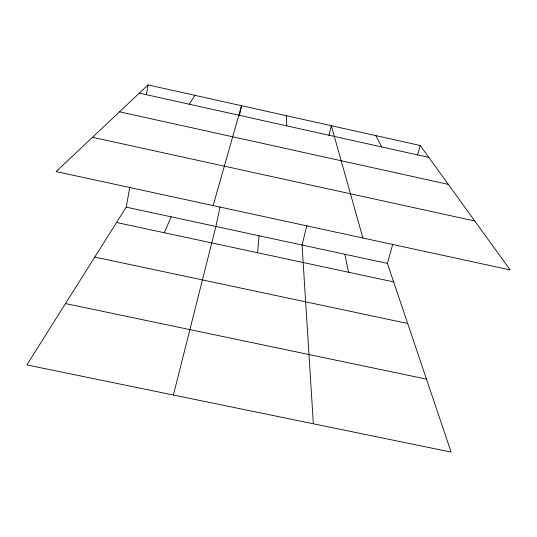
<?xml version="1.0" encoding="UTF-8"?>
<svg xmlns="http://www.w3.org/2000/svg" width="537" height="537" viewBox="0 0 537 537"><rect width="100%" height="100%" fill="white"/><g stroke="black" fill="none" stroke-linecap="round" stroke-linejoin="round"><path stroke-width="0.81" d="M257.579 252.732L259.082 235.777M392.769 244.107L387.399 263.419L451.12 452.087L26.85 364.925L126.229 207.148L129.873 186.742M146.319 94.68L148.064 84.913L420.202 145.493L510.15 269.91L56.13 171.571L148.064 84.913M220.009 207.114L215.894 226.466L173.397 395.031M239.442 115.562L241.536 105.722L213.129 205.577M306.855 225.493L302.062 245.033L313.353 423.78M328.939 135.431L331.322 125.705L362.898 238.019M417.531 155.099L420.202 145.493M164.288 232.729L171.175 216.834M189.232 104.205L194.918 95.344M65.494 303.573L426.485 379.135M94.787 257.069L407.69 323.489M126.229 207.148L387.399 263.419M116.569 222.493L393.648 281.918M92.498 137.297L474.789 221.002M119.529 111.81L448.314 184.379M139.345 93.129L428.808 157.395M375.873 135.626L381.7 146.937M344.835 254.249L348.52 272.239M286.543 115.737L286.711 125.846"/></g></svg>
